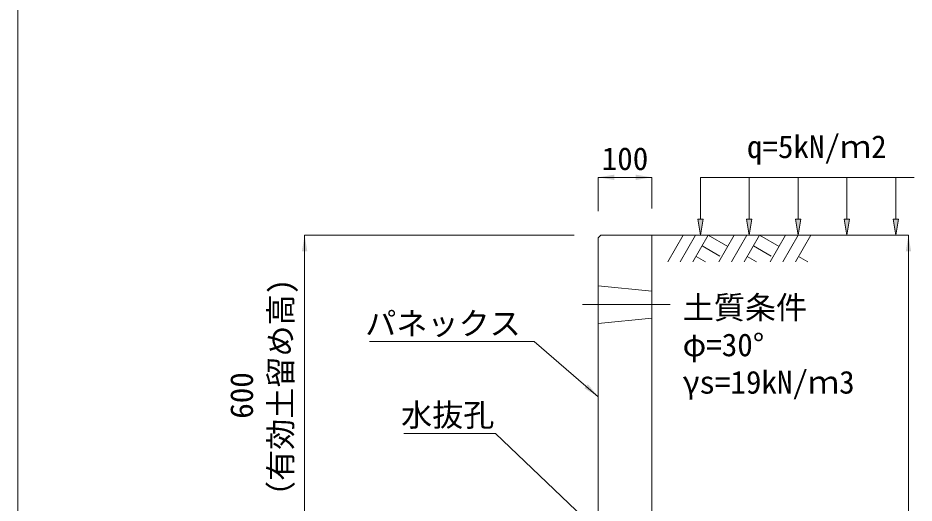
# Model space of a CAD drawing. Units: millimetres at full size, sheet at 1:40. Extents: x 206103 to 244503, y 883348 to 903496.
# Drawn here: x 234503 to 236182, y 894926 to 895835 of the extents above; entities that cross this region are included whole.
import ezdxf
from ezdxf.enums import TextEntityAlignment as Align

# ---------------------------------------------------------------- set-up
doc = ezdxf.new("R2010")
doc.units = ezdxf.units.MM
doc.header["$LTSCALE"] = 40
doc.linetypes.add('DASHED', pattern=[7.5, 6, -1.5])
doc.linetypes.add('USER1', pattern=[28.575, 19.05, -3.175, 3.175, -3.175])
for name, color, linetype, lineweight in [('0_2', 7, 'Continuous', 20), ('パネックスKUR', 2, 'Continuous', 20), ('図枠', 5, 'Continuous', 13), ('寸法線', 7, 'Continuous', 13), ('引出線', 4, 'Continuous', 13), ('補助線', 8, 'USER1', 13), ('ﾊｯﾁﾝｸﾞ', 7, 'Continuous', 5)]:
    doc.layers.add(name, color=color, linetype=linetype, lineweight=lineweight)
doc.layers.add('文字', color=7, linetype='Continuous')
doc.styles.add('ＭＳ ゴシック', font='')
doc.styles.get('ＭＳ ゴシック').set_extended_font_data('MS Gothic')

# ---------------------------------------------------------------- blocks, each defined once
blk = doc.blocks.new('filled_arrow')
at = {"color": 0, "linetype": 'Continuous', "lineweight": -2}
blk.add_solid([(7.5, 1.25), (0, 0), (7.5, -1.25)], dxfattribs=at)

msp = doc.modelspace()

# ---------------------------------------------------------------- hatches: boundary and pattern name
at = {"layer": '寸法線'}
for points in [[(235786.62, 895457.33), (235781.62, 895427.33), (235776.62, 895457.33)], [(235878.03, 895457.33), (235873.03, 895427.33), (235868.03, 895457.33)], [(235969.44, 895457.33), (235964.44, 895427.33), (235959.44, 895457.33)], [(236060.86, 895457.33), (236055.86, 895427.33), (236050.86, 895457.33)], [(236152.27, 895457.33), (236147.27, 895427.33), (236142.27, 895457.33)]]:
    msp.add_hatch(color=256, dxfattribs=at).paths.add_polyline_path(points)

# ---------------------------------------------------------------- linework, layer by layer
at = {"layer": '0_2'}
msp.add_line((235690.21, 895427.33), (236090.21, 895427.33), dxfattribs=at)
at = {"layer": 'パネックスKUR'}
for p, q in [((235590.21, 895422.33), (235595.21, 895427.33)), ((235590.21, 895422.33), (235590.21, 894827.33)), ((235690.21, 895427.33), (235595.21, 895427.33)), ((235690.21, 895427.33), (235690.21, 894252.33))]:
    msp.add_line(p, q, dxfattribs=at)
at = {"layer": 'パネックスKUR', "linetype": 'DASHED', "lineweight": 9}
for p, q in [((235590.21, 895332.33), (235690.21, 895322.33)), ((235590.21, 895262.33), (235690.21, 895272.33))]:
    msp.add_line(p, q, dxfattribs=at)
at = {"layer": '図枠'}
msp.add_line((234503.21, 903148.33), (234503.21, 883348.33), dxfattribs=at)
at = {"layer": '寸法線'}
for p, q in [((235590.21, 895535.88), (235690.21, 895535.88)), ((235590.21, 895472.33), (235590.21, 895535.88)), ((235690.21, 895477.33), (235690.21, 895535.88)), ((235040.21, 894827.33), (235040.21, 895427.33)), ((235545.21, 895427.33), (235040.21, 895427.33)), ((235740.21, 895427.33), (236171.05, 895427.33)), ((236171.05, 894252.33), (236171.05, 895427.33))]:
    msp.add_line(p, q, dxfattribs=at)
at = {"layer": '寸法線', "lineweight": 9}
for p, q in [((236181.62, 895535.88), (235781.62, 895535.88)), ((235781.62, 895457.33), (235781.62, 895535.88)), ((235873.03, 895457.33), (235873.03, 895535.88)), ((235964.44, 895457.33), (235964.44, 895535.88)), ((236055.86, 895457.33), (236055.86, 895535.88)), ((236147.27, 895457.33), (236147.27, 895535.88))]:
    msp.add_line(p, q, dxfattribs=at)
for points in [[(235786.62, 895457.33), (235781.62, 895427.33), (235776.62, 895457.33)], [(235878.03, 895457.33), (235873.03, 895427.33), (235868.03, 895457.33)], [(235969.44, 895457.33), (235964.44, 895427.33), (235959.44, 895457.33)], [(236060.86, 895457.33), (236055.86, 895427.33), (236050.86, 895457.33)], [(236152.27, 895457.33), (236147.27, 895427.33), (236142.27, 895457.33)]]:
    msp.add_lwpolyline(points, close=True, dxfattribs=at)
at = {"layer": '引出線'}
for points in [[(235590.21, 895124.83), (235470, 895228.29), (235161.75, 895228.29)], [(235590.21, 894872.33), (235397.75, 895055.78), (235226, 895055.78)]]:
    msp.add_lwpolyline(points, dxfattribs=at)
at = {"layer": '補助線'}
msp.add_line((235560.85, 895297.33), (235724.56, 895297.33), dxfattribs=at)
at = {"layer": 'ﾊｯﾁﾝｸﾞ', "lineweight": 9}
for p, q in [((235748.85, 895427.32), (235720.21, 895377.7)), ((235772.48, 895427.32), (235743.83, 895377.7)), ((235796.1, 895427.32), (235767.45, 895377.7)), ((235796.1, 895427.32), (235832.67, 895406.21)), ((235844.86, 895427.32), (235816.21, 895377.7)), ((235868.48, 895427.32), (235839.83, 895377.7)), ((235892.1, 895427.32), (235863.45, 895377.7)), ((235892.1, 895427.32), (235928.67, 895406.21)), ((235940.85, 895427.32), (235912.2, 895377.7)), ((235964.48, 895427.32), (235935.83, 895377.7)), ((235988.1, 895427.32), (235959.45, 895377.7)), ((235784.68, 895407.54), (235818.09, 895388.25)), ((235880.68, 895407.54), (235914.09, 895388.25)), ((235773.26, 895387.75), (235790.67, 895377.7)), ((235869.25, 895387.75), (235886.67, 895377.7)), ((235965.25, 895387.75), (235982.67, 895377.7))]:
    msp.add_line(p, q, dxfattribs=at)

# ---------------------------------------------------------------- block references
at = {"layer": '寸法線', "xscale": 4, "yscale": 4}
msp.add_blockref('filled_arrow', (235590.21, 895535.88), dxfattribs=at)
for p, rotation in [((235690.21, 895535.88), 180), ((235040.21, 895427.33), 270), ((236171.05, 895427.33), 270)]:
    msp.add_blockref('filled_arrow', p, dxfattribs=dict(at, rotation=rotation))
at = {"layer": '引出線', "xscale": 4, "yscale": 4, "rotation": 139.3}
msp.add_blockref('filled_arrow', (235590.21, 895124.83), dxfattribs=at)

# ---------------------------------------------------------------- texts
at = {"layer": '寸法線', "style": 'ＭＳ ゴシック'}
msp.add_text('100', height=42.72, dxfattribs=at).set_placement((235640.21, 895570.88), align=Align.MIDDLE_CENTER)
for s, p in [('（有効土留め高)', (235029.41, 894908.8)), ('600', (234956.28, 895083.62))]:
    msp.add_text(s, height=42.72, rotation=90, dxfattribs=at).set_placement(p, align=Align.BOTTOM_LEFT)
at = {"layer": '引出線', "style": 'ＭＳ ゴシック'}
for s, p in [('パネックス', (235445, 895283.43)), ('水抜孔', (235395.5, 895112.06))]:
    msp.add_text(s, height=42.72, dxfattribs=at).set_placement(p, align=Align.TOP_RIGHT)
at = {"layer": '文字', "style": 'ＭＳ ゴシック'}
msp.add_text('q=5kN/ｍ2', height=42.72, dxfattribs=at).set_placement((235868.51, 895559.15), align=Align.BOTTOM_LEFT)
for s, p in [('土質条件', (235748.17, 895313.36)), ('φ=30°', (235748.17, 895243.36)), ('γs=19kN/ｍ3', (235748.17, 895173.36))]:
    msp.add_text(s, height=42.72, dxfattribs=at).set_placement(p, align=Align.TOP_LEFT)

doc.saveas('drawing.dxf')
